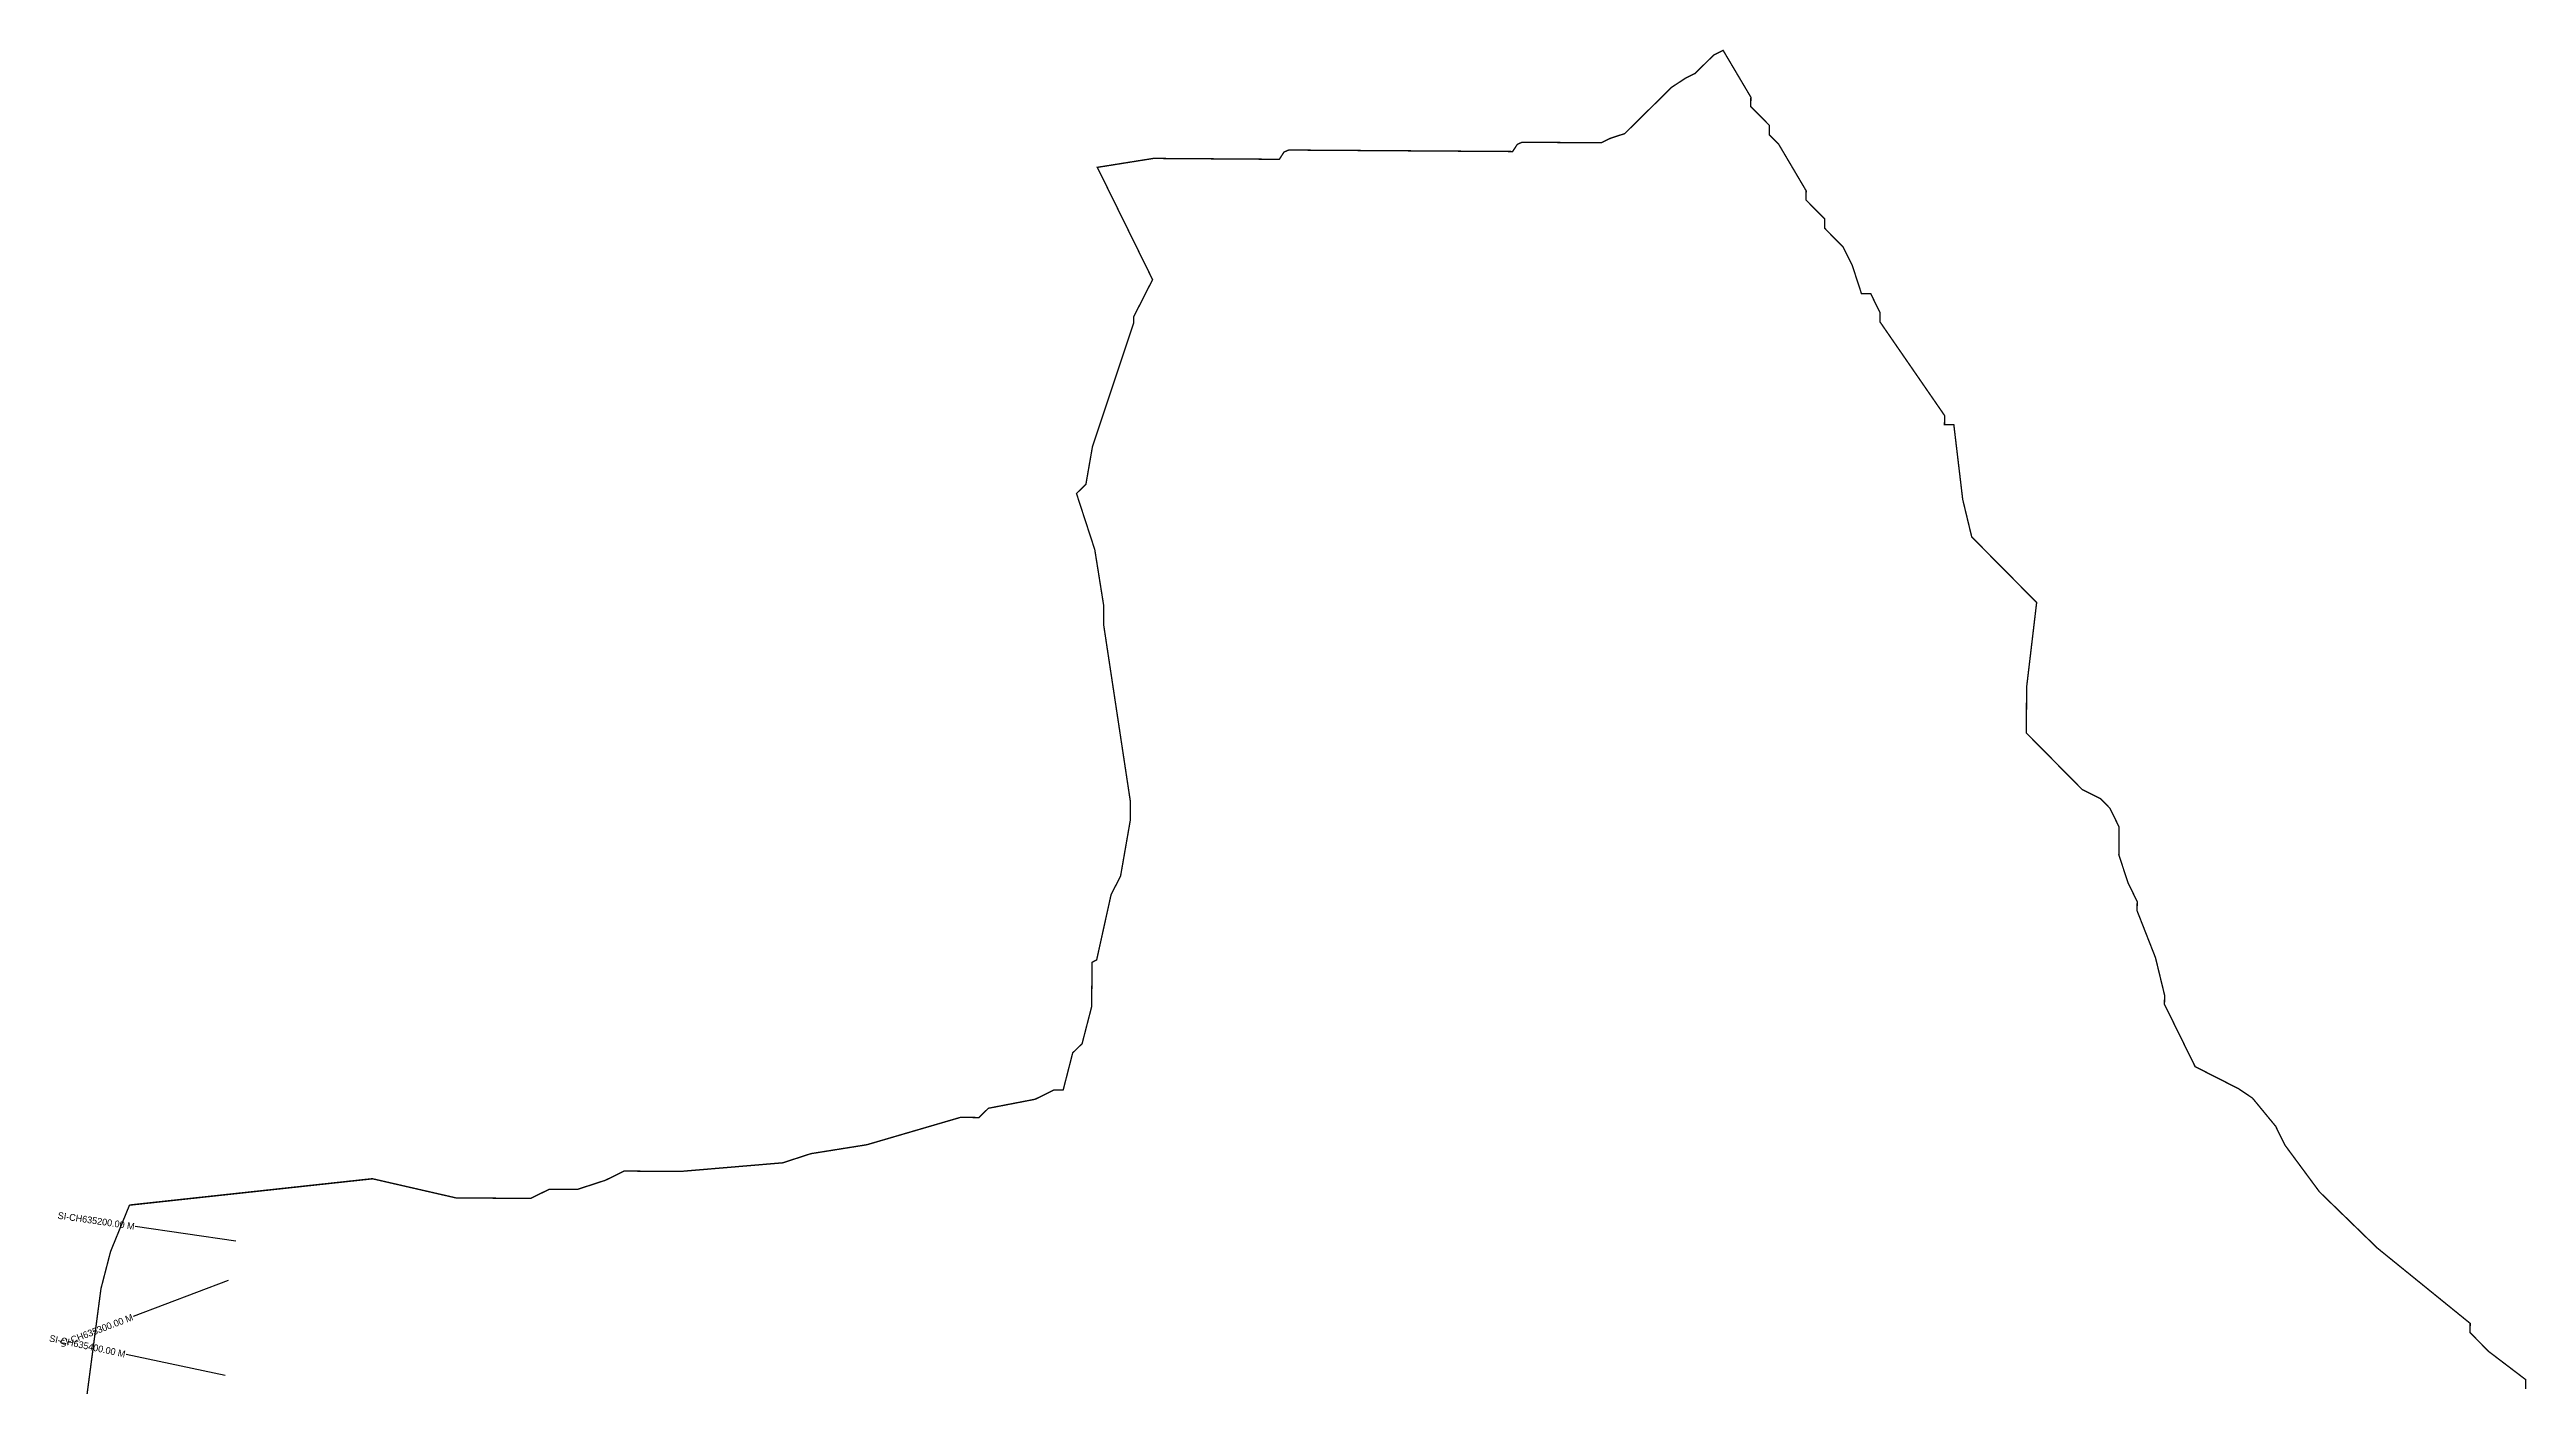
# Model space of a CAD drawing. Header units: metres. Extents: x 327427 to 331332, y 1804847 to 1809228.
# Drawn here: x 327590 to 331249, y 1807252 to 1809228 of the extents above; entities that cross this region are included whole.
import ezdxf
from ezdxf.enums import TextEntityAlignment as Align

# ---------------------------------------------------------------- set-up
doc = ezdxf.new("R2010")
doc.units = ezdxf.units.M
doc.layers.add('CS', color=134, linetype='Continuous')
doc.layers.add('CSMark', color=6, linetype='Continuous')

msp = doc.modelspace()

# ---------------------------------------------------------------- linework, layer by layer
at = {"color": 6, "const_width": 2}
for points in [[(327708.4, 1807520.2), (328066.9, 1807559.1), (328190.7, 1807530.7), (328300.9, 1807530), (328328.5, 1807543.6), (328369.9, 1807543.3), (328411.3, 1807556.8), (328438.9, 1807570.4), (328521.6, 1807569.8), (328673.2, 1807582.6), (328714.7, 1807596.1), (328797.4, 1807609.3), (328935.5, 1807649.7), (328963, 1807649.5), (328976.9, 1807663.2), (329045.9, 1807676.5), (329073.5, 1807690.1), (329087.3, 1807690), (329101.4, 1807745), (329115.3, 1807758.7), (329129.5, 1807813.7), (329129.9, 1807878.8), (329136.8, 1807882.5), (329158.1, 1807978.9), (329172.1, 1808006.3), (329186.5, 1808088.9), (329186.6, 1808116.5), (329147, 1808378.5), (329147.2, 1808406), (329134, 1808488.8), (329107, 1808571.7), (329120.9, 1808585.3), (329130.6, 1808641), (329191.4, 1808823.6), (329191.5, 1808832.9), (329219.4, 1808887.8), (329137.8, 1809053.7), (329220.6, 1809066.9), (329406.6, 1809065.6), (329413.5, 1809076.3), (329420.4, 1809079.3), (329751.1, 1809077.1), (329758.1, 1809087.7), (329765, 1809090.8), (329882.1, 1809090), (329895.9, 1809096.8), (329916.6, 1809103.5), (329986, 1809172), (330006.7, 1809185.6), (330020.5, 1809192.4), (330034.4, 1809206.1), (330048.3, 1809219.8), (330062.1, 1809226.5), (330103, 1809157.4), (330102.9, 1809143.6), (330130.2, 1809115.9), (330130.1, 1809102.1), (330143.9, 1809088.2), (330184.7, 1809019.1), (330184.6, 1809005.3), (330212, 1808977.6), (330211.9, 1808963.8), (330239.2, 1808936), (330252.9, 1808908.4), (330266.4, 1808867), (330280.1, 1808866.9), (330293.7, 1808839.2), (330293.6, 1808825.5), (330389.1, 1808687), (330389, 1808673.3), (330402.8, 1808673.2), (330415.9, 1808562.9), (330429.2, 1808507.6), (330525.1, 1808410.6), (330510.2, 1808284.7), (330510, 1808217.7), (330592.1, 1808134.5), (330619.6, 1808120.6), (330633.2, 1808106.7), (330646.8, 1808079.1), (330646.5, 1808037.7), (330660.1, 1807996.3), (330673.6, 1807968.7), (330673.5, 1807954.9), (330700.6, 1807885.8), (330714, 1807830.6), (330713.9, 1807816.8), (330759.2, 1807724.7), (330823.3, 1807692.1), (330843.9, 1807678.2), (330878.1, 1807636.6), (330891.7, 1807608.9), (330942.8, 1807539.7), (331028.4, 1807456.5), (331165.4, 1807345.3), (331165.3, 1807331.6), (331192.7, 1807303.8), (331247.5, 1807262.1), (331247.4, 1807248.3)], [(327637.2, 1807176.2), (327666.2, 1807396.5), (327680.4, 1807451.5), (327708.4, 1807520.2)]]:
    msp.add_lwpolyline(points, dxfattribs=at)
msp.add_lwpolyline([(327708.4, 1807520.2), (328066.9, 1807559.1)])
at = {"layer": 'CS'}
for p, q in [((327865.2, 1807467), (327716.8, 1807488.5)), ((327854.1, 1807408.7), (327713.9, 1807355.3)), ((327849.9, 1807268.3), (327703.2, 1807299.5))]:
    msp.add_line(p, q, dxfattribs=at)

# ---------------------------------------------------------------- texts
at = {"layer": 'CSMark'}
for s, rotation, p in [('SI-CH635200.00 M', 351.7553, (327715.8, 1807488.6)), ('SI-CH635300.00 M', 20.8663, (327713, 1807355)), ('SI-CH635400.00 M', 347.9678, (327702.2, 1807299.8))]:
    msp.add_text(s, height=10, rotation=rotation, dxfattribs=at).set_placement(p, align=Align.MIDDLE_RIGHT)

doc.saveas('drawing.dxf')
